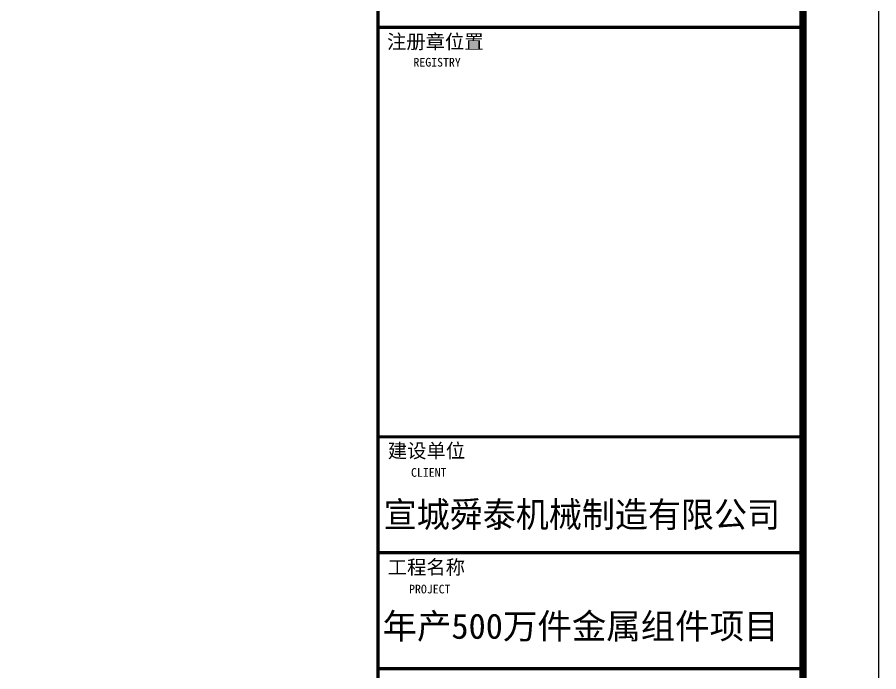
# Model space of a CAD drawing. Extents: x -522490 to 417652, y 450811 to 1108047.
# Drawn here: x 391380 to 402752, y 564022 to 572665 of the extents above; entities that cross this region are included whole.
import ezdxf

# ---------------------------------------------------------------- set-up
doc = ezdxf.new("R2010")
doc.units = 0
doc.header["$LTSCALE"] = 1000
doc.header["$MEASUREMENT"] = 0
for name, color, linetype in [('46', 7, 'Continuous'), ('PUB_TEXT', 7, 'Continuous'), ('PUB_TITLE', 4, 'Continuous'), ('sytq', 4, 'Continuous')]:
    doc.layers.add(name, color=color, linetype=linetype)
doc.styles.add('-黑体', font='', dxfattribs={"width": 0.8})
doc.styles.add('STYLE-黑体', font='simhei.ttf')
doc.styles.add('TQ', font='')
doc.styles.get('-黑体').set_extended_font_data('Microsoft YaHei')
doc.styles.get('TQ').set_extended_font_data('SimSun')

msp = doc.modelspace()

# ---------------------------------------------------------------- linework, layer by layer
at = {"layer": 'PUB_TITLE'}
msp.add_lwpolyline([(343352.5, 544707.4), (402752.5, 544707.4), (402752.5, 586707.4), (343352.5, 586707.4)], close=True, dxfattribs=at)
at = {"layer": 'PUB_TITLE', "const_width": 100}
msp.add_lwpolyline([(345852.5, 545707.4), (401752.5, 545707.4), (401752.5, 585707.4), (345852.5, 585707.4)], close=True, dxfattribs=at)
at = {"layer": 'PUB_TITLE', "lineweight": 40, "const_width": 42.5}
for points in [[(396142.5, 585707.4), (396142.5, 545707.4)], [(396140, 572532.2), (401750, 572532.2)], [(396142.5, 567124.4), (401752.5, 567124.4)], [(396142.5, 565594.4), (401752.5, 565594.4)], [(396142.5, 564064.4), (401752.5, 564064.4)]]:
    msp.add_lwpolyline(points, dxfattribs=at)

# ---------------------------------------------------------------- texts
at = {"layer": '46', "linetype": 'Continuous', "style": '-黑体', "width": 0.95}
msp.add_text('宣城舜泰机械制造有限公司', height=336.496, dxfattribs=at).set_placement((396217, 565929.8))
at = {"layer": 'PUB_TEXT', "attachment_point": 1, "style": 'TQ'}
for s, insert, char_height, width in [('注册章位置', (396261.2, 572435.6), 187, 1530), ('REGISTRY', (396609.8, 572127.5), 114.75, 2399.55), ('建设单位', (396271.9, 567034.5), 187, 1111.8), ('CLIENT', (396578, 566711.5), 114.75, 2399.55), ('工程名称', (396270.4, 565496.3), 187, 1111.8), ('PROJECT', (396552.5, 565171.3), 114.75, 2399.55)]:
    msp.add_mtext(s, dxfattribs=dict(at, insert=insert, char_height=char_height, width=width))
at = {"layer": 'sytq', "color": 7, "style": 'STYLE-黑体'}
msp.add_text('年产500万件金属组件项目', height=333.333, dxfattribs=at).set_placement((396201.8, 564457.9))

doc.saveas('drawing.dxf')
